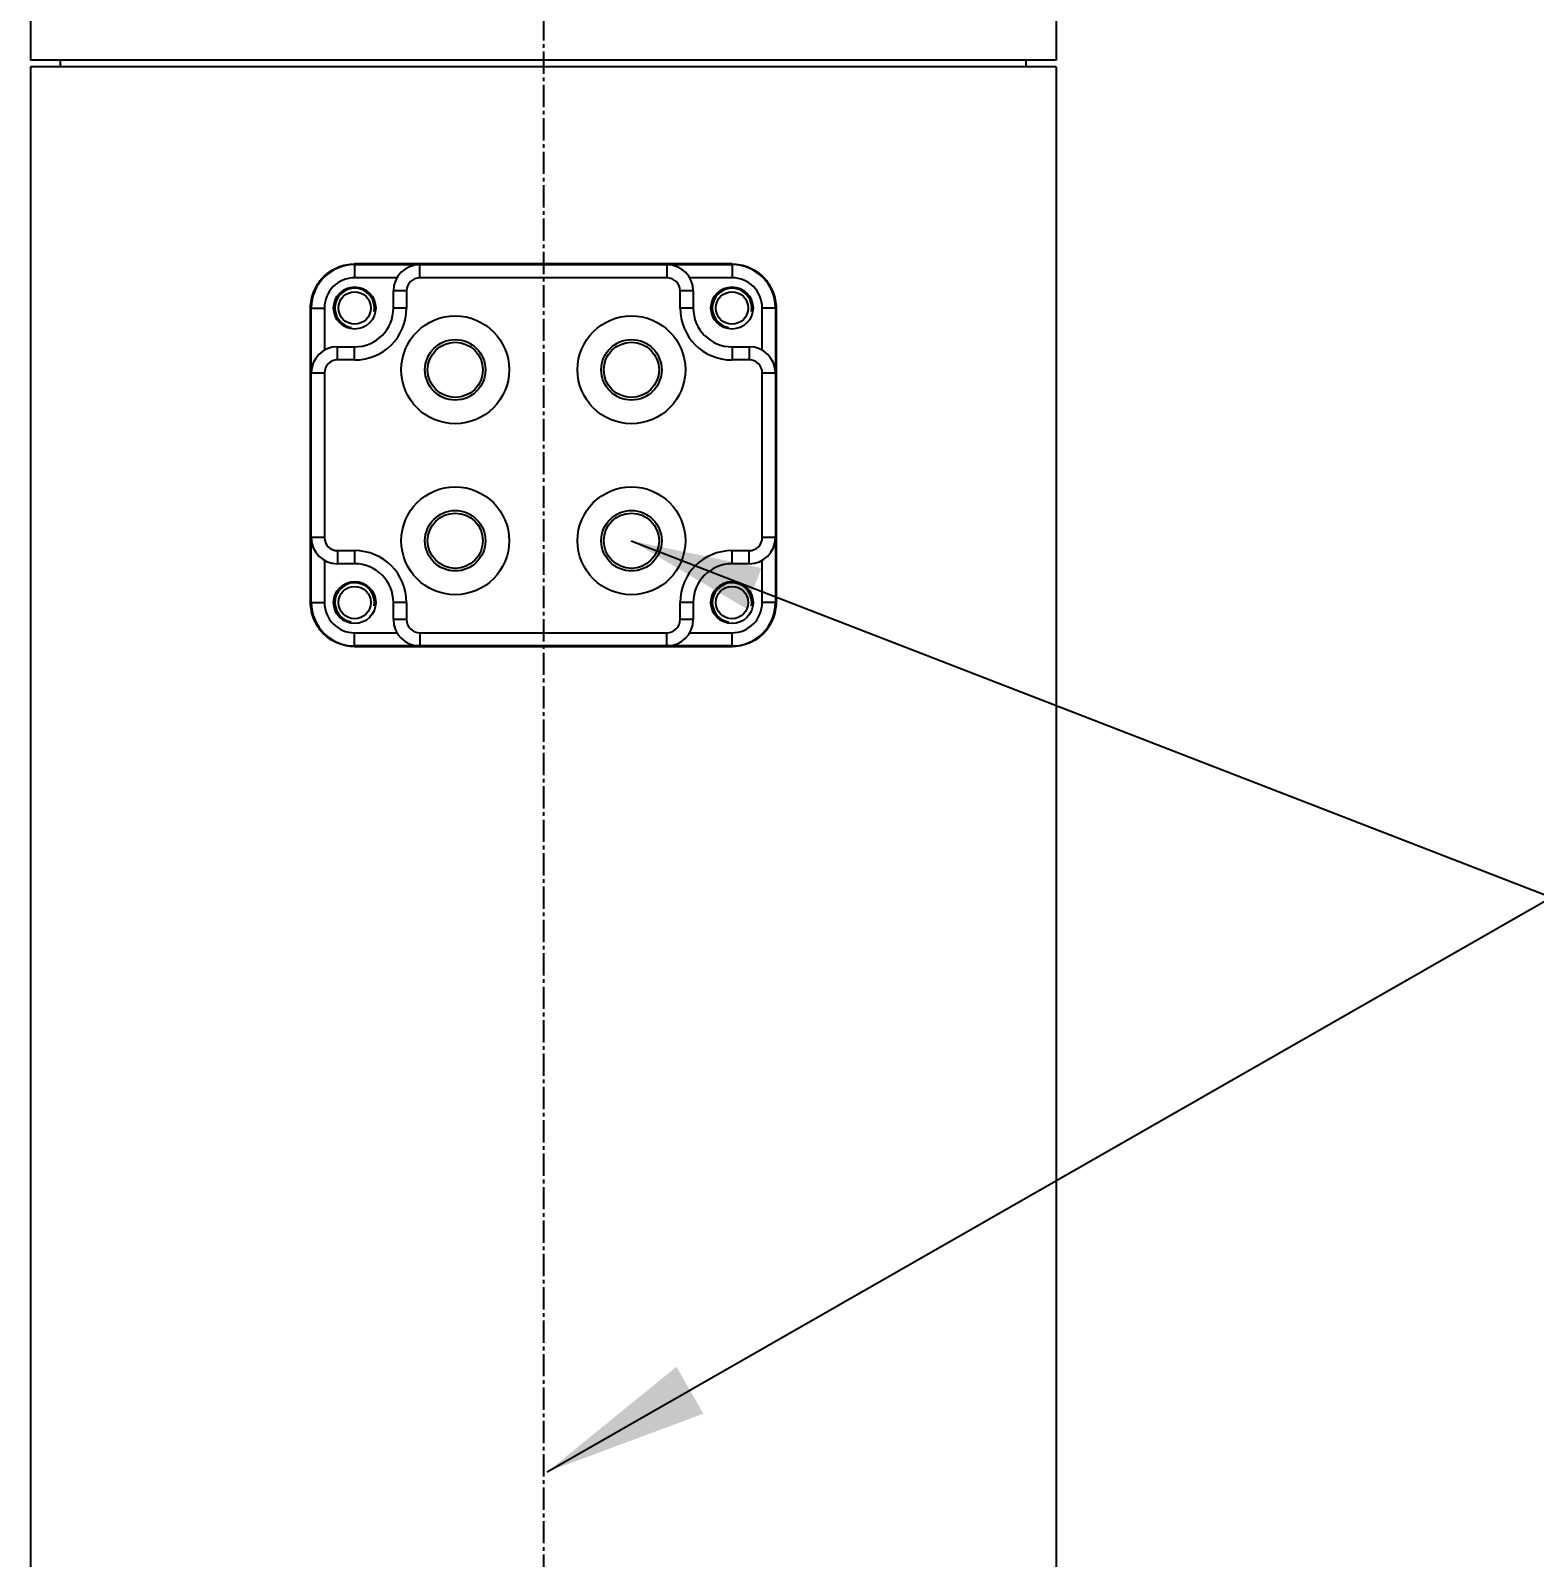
# Model space of a CAD drawing. Header units: millimetres. Extents: x 0 to 4378, y 0 to 2376.
# Drawn here: x 1605.7 to 1720.1, y 1420.1 to 1536.2 of the extents above; entities that cross this region are included whole.
import ezdxf

# ---------------------------------------------------------------- set-up
doc = ezdxf.new("R2010")
doc.units = ezdxf.units.MM
doc.header["$LTSCALE"] = 0.2
doc.linetypes.add('CENTER2', pattern=[1.125, 0.75, -0.125, 0.125, -0.125])
doc.layers.add('02_Center Line', color=1, linetype='CENTER2')
doc.styles.add('Rainbow-5.0 Style', font='malgunsl.ttf')
doc.dimstyles.new('Rainbow-5.0 Style', dxfattribs={"dimtxt": 4, "dimasz": 2.5, "dimexe": 1, "dimexo": 1, "dimgap": 1, "dimtad": 1, "dimdsep": 46, "dimtxsty": 'Rainbow-5.0 Style', "dimcen": 0, "dimclrd": 251, "dimclre": 251, "dimclrt": 7, "dimazin": 3, "dimtp": 0.1, "dimtm": 0.1, "dimtfac": 0.61, "dimtmove": 0, "dimatfit": 3, "dimfxl": 1, "dimlwd": -1, "dimlwe": -1, "dimarcsym": 1})

# ---------------------------------------------------------------- blocks, each defined once
blk = doc.blocks.new('A$C20a5dee6')
for p, q in [((38.7, 945.22), (38.7, 931.7)), ((-39.3, 937.7), (-39.3, 931.7)), ((38.7, 931.7), (-39.3, 931.7)), ((-37.01, 931.2), (-37.02, 931.7)), ((36.41, 931.2), (36.42, 931.7)), ((38.7, 931.2), (-39.3, 931.2)), ((-39.3, 931.2), (-39.3, 702.18)), ((38.7, 931.2), (38.7, 702.18)), ((14.05, 916.2), (-14.65, 916.2)), ((-14.65, 916.15), (14.05, 916.15)), ((-14.65, 916.15), (-14.65, 915.15)), ((-11.43, 915.15), (-14.65, 915.15)), ((-9.7, 915.15), (-9.7, 916.15)), ((9.1, 915.15), (-9.7, 915.15)), ((9.1, 916.15), (9.1, 915.15)), ((14.05, 915.15), (10.83, 915.15)), ((14.05, 916.15), (14.05, 915.15)), ((-11.7, 912.85), (-11.7, 914.15)), ((-10.7, 914.15), (-11.7, 914.15)), ((-10.7, 914.15), (-10.7, 912.85)), ((10.1, 912.85), (10.1, 914.15)), ((11.1, 914.15), (10.1, 914.15)), ((11.1, 914.15), (11.1, 912.85)), ((-18, 890.45), (-18, 912.85)), ((-17.95, 890.45), (-17.95, 912.85)), ((-17.95, 912.85), (-16.95, 912.85)), ((-16.95, 912.85), (-16.95, 909.63)), ((-10.7, 912.85), (-11.7, 912.85)), ((11.1, 912.85), (10.1, 912.85)), ((16.35, 909.63), (16.35, 912.85)), ((17.35, 912.85), (16.35, 912.85)), ((17.35, 912.85), (17.35, 890.45)), ((17.4, 912.85), (17.4, 890.45)), ((-15.95, 909.9), (-14.65, 909.9)), ((-15.95, 908.9), (-15.95, 909.9)), ((-14.65, 908.9), (-14.65, 909.9)), ((14.05, 909.9), (15.35, 909.9)), ((14.05, 909.9), (14.05, 908.9)), ((15.35, 909.9), (15.35, 908.9)), ((-14.65, 908.9), (-15.95, 908.9)), ((15.35, 908.9), (14.05, 908.9)), ((-16.95, 907.9), (-17.95, 907.9)), ((-16.95, 907.9), (-16.95, 895.4)), ((16.35, 895.4), (16.35, 907.9)), ((17.35, 907.9), (16.35, 907.9)), ((-16.95, 895.4), (-17.95, 895.4)), ((17.35, 895.4), (16.35, 895.4)), ((-15.95, 894.4), (-14.65, 894.4)), ((-15.95, 894.4), (-15.95, 893.4)), ((-14.65, 894.4), (-14.65, 893.4)), ((14.05, 894.4), (15.35, 894.4)), ((14.05, 893.4), (14.05, 894.4)), ((15.35, 893.4), (15.35, 894.4)), ((-16.95, 893.67), (-16.95, 890.45)), ((-14.65, 893.4), (-15.95, 893.4)), ((15.35, 893.4), (14.05, 893.4)), ((16.35, 890.45), (16.35, 893.67)), ((-17.95, 890.45), (-16.95, 890.45)), ((-11.7, 889.15), (-11.7, 890.45)), ((-10.7, 890.45), (-11.7, 890.45)), ((-10.7, 890.45), (-10.7, 889.15)), ((10.1, 889.15), (10.1, 890.45)), ((11.1, 890.45), (10.1, 890.45)), ((11.1, 890.45), (11.1, 889.15)), ((17.35, 890.45), (16.35, 890.45)), ((-10.7, 889.15), (-11.7, 889.15)), ((11.1, 889.15), (10.1, 889.15)), ((-14.65, 888.15), (-11.43, 888.15)), ((-14.65, 887.15), (-14.65, 888.15)), ((14.05, 887.15), (-14.65, 887.15)), ((-9.7, 888.15), (9.1, 888.15)), ((-9.7, 888.15), (-9.7, 887.15)), ((9.1, 887.15), (9.1, 888.15)), ((10.83, 888.15), (14.05, 888.15)), ((14.05, 887.15), (14.05, 888.15)), ((-14.65, 887.1), (14.05, 887.1))]:
    blk.add_line(p, q)
for centre, radius in [((-14.65, 912.85), 1.6), ((-14.65, 912.85), 1.23), ((14.05, 912.85), 1.6), ((14.05, 912.85), 1.23), ((-7, 908.15), 4.1), ((6.4, 908.15), 4.1), ((-7, 908.15), 2.3), ((6.4, 908.15), 2.3), ((-7, 908.15), 2.1), ((6.4, 908.15), 2.1), ((-7, 895.15), 4.1), ((6.4, 895.15), 4.1), ((-7, 895.15), 2.3), ((-7, 895.15), 2.1), ((6.4, 895.15), 2.3), ((6.4, 895.15), 2.1), ((-14.65, 890.45), 1.6), ((14.05, 890.45), 1.6), ((-14.65, 890.45), 1.23), ((14.05, 890.45), 1.23)]:
    blk.add_circle(centre, radius)
for centre, radius, start, end in [((-14.65, 912.85), 3.3, 90, 180), ((-14.65, 912.85), 2.3, 90, 180), ((-9.7, 914.15), 2, 90, 180), ((-9.7, 914.15), 1, 90, 180), ((9.1, 914.15), 2, 0, 90), ((9.1, 914.15), 1, 0, 90), ((14.05, 912.85), 3.3, 0, 90), ((14.05, 912.85), 2.3, 0, 90), ((-14.65, 912.85), 1.5, 350, 260), ((14.05, 912.85), 1.5, 350, 260), ((-14.65, 912.85), 3.95, 270, 0), ((-14.65, 912.85), 2.95, 270, 0), ((14.05, 912.85), 3.95, 180, 270), ((14.05, 912.85), 2.95, 180, 270), ((-15.95, 907.9), 2, 90, 180), ((15.35, 907.9), 2, 0, 90), ((-15.95, 907.9), 1, 90, 180), ((15.35, 907.9), 1, 0, 90), ((-15.95, 895.4), 2, 180, 270), ((-15.95, 895.4), 1, 180, 270), ((15.35, 895.4), 1, 270, 0), ((15.35, 895.4), 2, 270, 0), ((-14.65, 890.45), 3.95, 0, 90), ((14.05, 890.45), 3.95, 90, 180), ((-14.65, 890.45), 2.95, 0, 90), ((14.05, 890.45), 2.95, 90, 180), ((-14.65, 890.45), 1.5, 350, 260), ((14.05, 890.45), 1.5, 350, 260), ((-14.65, 890.45), 3.3, 180, 270), ((-14.65, 890.45), 2.3, 180, 270), ((14.05, 890.45), 3.3, 270, 0), ((14.05, 890.45), 2.3, 270, 0), ((-9.7, 889.15), 2, 180, 270), ((-9.7, 889.15), 1, 180, 270), ((9.1, 889.15), 1, 270, 0), ((9.1, 889.15), 2, 270, 0)]:
    blk.add_arc(centre, radius, start, end)
for points, knots in [([(-18, 912.85), (-18, 913.27), (-17.92, 913.71), (-17.58, 914.52), (-17.34, 914.89), (-16.76, 915.49), (-16.37, 915.76), (-15.53, 916.11), (-15.08, 916.2), (-14.65, 916.2)], [1.0490036, 1.0490036, 1.0490036, 1.0490036, 1.1750889, 1.1750889, 1.3011741, 1.3011741, 1.4395374, 1.4395374, 1.5779007, 1.5779007, 1.5779007, 1.5779007]), ([(14.05, 916.2), (14.48, 916.2), (14.93, 916.11), (15.77, 915.76), (16.16, 915.49), (16.74, 914.89), (16.98, 914.52), (17.32, 913.71), (17.4, 913.27), (17.4, 912.85)], [-0.5288971, -0.5288971, -0.5288971, -0.5288971, -0.3905338, -0.3905338, -0.2521705, -0.2521705, -0.1260853, -0.1260853, 0, 0, 0, 0]), ([(-14.65, 887.1), (-15.08, 887.1), (-15.53, 887.19), (-16.37, 887.54), (-16.76, 887.81), (-17.34, 888.41), (-17.58, 888.78), (-17.92, 889.59), (-18, 890.03), (-18, 890.45)], [0.5201065, 0.5201065, 0.5201065, 0.5201065, 0.6584698, 0.6584698, 0.7968331, 0.7968331, 0.9229184, 0.9229184, 1.0490036, 1.0490036, 1.0490036, 1.0490036]), ([(17.4, 890.45), (17.4, 890.03), (17.32, 889.59), (16.98, 888.78), (16.74, 888.41), (16.16, 887.81), (15.77, 887.54), (14.93, 887.19), (14.48, 887.1), (14.05, 887.1)], [0, 0, 0, 0, 0.1260853, 0.1260853, 0.2521705, 0.2521705, 0.3905338, 0.3905338, 0.5288971, 0.5288971, 0.5288971, 0.5288971])]:
    blk.add_open_spline(points, degree=3, knots=knots)
at = {"layer": '02_Center Line', "ltscale": 11.288275}
blk.add_line((-0.3, 1039.03), (-0.3, 522.78), dxfattribs=at)
blk = doc.blocks.new('*D146')
at = {"color": 251, "linetype": 'ByBlock', "transparency": 16777216}
for p, q in [((1699.24, 1588.46), (1769.2, 1588.46)), ((1765.2, 1206.46), (1765.2, 1578.46)), ((1617.36, 1196.46), (1769.2, 1196.46))]:
    blk.add_line(p, q, dxfattribs=at)
at = {"color": 251, "transparency": 16777216}
for points in [[(1763.53, 1578.46), (1766.87, 1578.46), (1765.2, 1588.46)], [(1763.53, 1206.46), (1766.87, 1206.46), (1765.2, 1196.46)]]:
    blk.add_solid(points, dxfattribs=at)
at = {"layer": 'Defpoints', "color": 0, "transparency": 16777216}
for p in [(1695.24, 1588.46), (1765.2, 1588.46), (1613.36, 1196.46)]:
    blk.add_point(p, dxfattribs=at)
at = {"color": 7, "transparency": 16777216, "insert": (1752.92, 1392.46), "char_height": 16, "attachment_point": 5, "rotation": 90, "style": 'Rainbow-5.0 Style'}
blk.add_mtext('392', dxfattribs=at)
blk = doc.blocks.new('*D151')
at = {"color": 251, "linetype": 'ByBlock', "transparency": 16777216}
for p, q in [((1649.05, 1699.16), (1818.7, 1699.16)), ((1814.7, 781.46), (1814.7, 1689.16)), ((1649.05, 771.46), (1818.7, 771.46))]:
    blk.add_line(p, q, dxfattribs=at)
at = {"color": 251, "transparency": 16777216}
for points in [[(1813.03, 1689.16), (1816.36, 1689.16), (1814.7, 1699.16)], [(1813.03, 781.46), (1816.36, 781.46), (1814.7, 771.46)]]:
    blk.add_solid(points, dxfattribs=at)
at = {"layer": 'Defpoints', "color": 0, "transparency": 16777216}
for p in [(1645.05, 1699.16), (1814.7, 1699.16), (1645.05, 771.46)]:
    blk.add_point(p, dxfattribs=at)
at = {"color": 7, "transparency": 16777216, "insert": (1802.42, 1235.31), "char_height": 16, "attachment_point": 5, "rotation": 90, "style": 'Rainbow-5.0 Style'}
blk.add_mtext('927.7', dxfattribs=at)

msp = doc.modelspace()

# ---------------------------------------------------------------- block references
msp.add_blockref('A$C20a5dee6', (1645.046, 602.257))

# ---------------------------------------------------------------- dimensions: what is measured, and where the dimension line sits
for base, p1, p2, picture, middle in [((1814.696, 1699.157), (1645.046, 771.457), (1645.046, 1699.157), '*D151', (1802.424, 1235.307)), ((1765.201, 1588.457), (1613.359, 1196.457), (1695.244, 1588.457), '*D146', (1752.924, 1392.457))]:
    dim = msp.add_linear_dim(base=base, p1=p1, p2=p2, angle=90, dimstyle='Rainbow-5.0 Style', override={"dimscale": 4, "dimtol": 0, "dimlim": 0, "dimtp": 0.1, "dimtm": 0.1, "dimtfac": 0.61, "dimtdec": 2, "dimtolj": 0, "dimtzin": 8})
    dim.commit()
    dim.dimension.update_dxf_attribs({"geometry": picture, "text_midpoint": middle})

# ---------------------------------------------------------------- leaders
at = {"annotation_type": 0, "has_hookline": 1, "hookline_direction": 0}
for points, override, text_width in [([(1645.046, 1426.602), (1864.122, 1551.924), (1876.622, 1551.924)], {"dimscale": 5, "dimgap": 1, "dimtad": 1}, 99.666), ([(1651.419, 1497.413), (1839.048, 1424.677), (1849.048, 1424.677)], {"dimscale": 4, "dimgap": 0.8, "dimtad": 1}, 269.553)]:
    msp.add_leader(points, dimstyle='Rainbow-5.0 Style', override=override, dxfattribs=dict(at, text_width=text_width))
msp.add_leader([(1645.046, 1224.357), (1864.122, 1551.924)], dimstyle='Rainbow-5.0 Style', override={"dimscale": 5, "dimgap": 1, "dimtad": 1})

doc.saveas('drawing.dxf')
